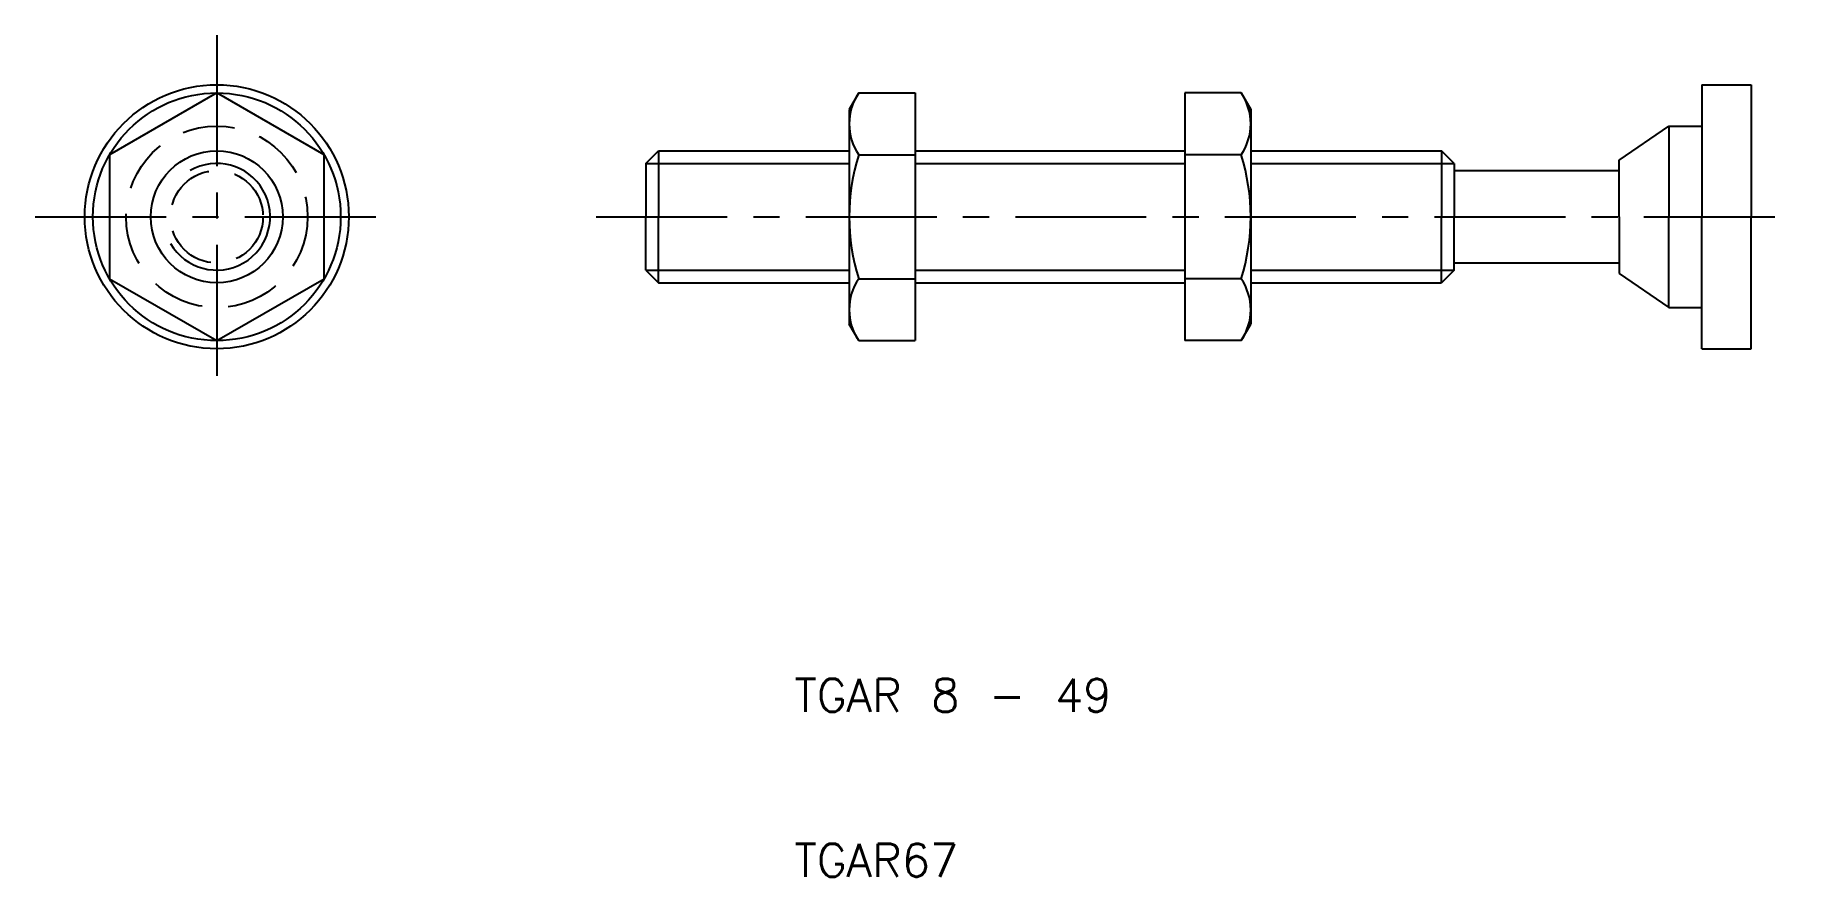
# Model space of a CAD drawing. Extents: x -36 to 71, y 10 to 61.
import ezdxf

# ---------------------------------------------------------------- set-up
doc = ezdxf.new("R2010")
doc.units = 0
doc.header["$LTSCALE"] = 0.25
doc.linetypes.add('CENTER', pattern=[50.8, 31.75, -6.35, 6.35, -6.35])
doc.linetypes.add('DASHED', pattern=[19.05, 12.7, -6.35])
doc.layers.get('0').update_dxf_attribs({"linetype": 'CONTINUOUS'})
doc.layers.add('CENTER', color=1, linetype='CENTER')
doc.styles.get("Standard").update_dxf_attribs({"font": 'txt.shx', "bigfont": 'extfont.shx'})

msp = doc.modelspace()

# ---------------------------------------------------------------- linework, layer by layer
for p, q in [((65, 58), (65, 55.5)), ((65, 58), (68, 58)), ((68, 58), (68, 50)), ((-25, 57.5075), (-31.501686, 53.75375)), ((-18.498314, 53.75375), (-25, 57.5075)), ((13.914333, 57.5075), (13.333333, 56.501178)), ((13.914333, 57.5075), (17.333333, 57.5075)), ((17.333333, 57.5075), (17.333333, 42.4925)), ((33.666667, 57.5075), (33.666667, 42.4925)), ((37.085667, 57.5075), (33.666667, 57.5075)), ((37.085667, 57.5075), (37.666667, 56.501178)), ((13.333333, 56.501178), (13.333333, 43.498822)), ((37.666667, 56.501178), (37.666667, 43.498822)), ((60, 53.4375), (63, 55.5)), ((63, 55.5), (65, 55.5)), ((63, 55.5), (63, 50)), ((65, 55.5), (65, 50)), ((-31.501686, 53.75375), (-31.501686, 46.24625)), ((-18.498314, 46.24625), (-18.498314, 53.75375)), ((1, 53.233), (1.767, 54)), ((1.767, 54), (13.333333, 54)), ((1.767, 54), (1.767, 50)), ((13.914333, 53.75375), (17.333333, 53.75375)), ((17.333333, 54), (33.666667, 54)), ((37.085667, 53.75375), (33.666667, 53.75375)), ((37.666667, 54), (49.233, 54)), ((50, 53.233), (49.233, 54)), ((49.233, 54), (49.233, 50)), ((1, 53.233), (1, 50)), ((50, 53.233), (50, 52.8)), ((50, 52.8), (60, 52.8)), ((50, 52.8), (50, 50)), ((60, 52.8), (60, 53.4375)), ((60, 50), (60, 52.8)), ((1, 46.767), (1, 50)), ((1.767, 46), (1.767, 50)), ((49.233, 46), (49.233, 50)), ((50, 47.2), (50, 50)), ((60, 50), (60, 47.2)), ((63, 44.5), (63, 50)), ((65, 44.5), (65, 50)), ((68, 42), (68, 50)), ((50, 47.2), (60, 47.2)), ((50, 46.767), (50, 47.2)), ((60, 47.2), (60, 46.5625)), ((-31.501686, 46.24625), (-25, 42.4925)), ((-25, 42.4925), (-18.498314, 46.24625)), ((1, 46.767), (1.767, 46)), ((13.914333, 46.24625), (17.333333, 46.24625)), ((37.085667, 46.24625), (33.666667, 46.24625)), ((50, 46.767), (49.233, 46)), ((60, 46.5625), (63, 44.5)), ((1.767, 46), (13.333333, 46)), ((17.333333, 46), (33.666667, 46)), ((37.666667, 46), (49.233, 46)), ((63, 44.5), (65, 44.5)), ((65, 42), (65, 44.5)), ((13.914333, 42.4925), (13.333333, 43.498822)), ((37.085667, 42.4925), (37.666667, 43.498822)), ((13.914333, 42.4925), (17.333333, 42.4925)), ((37.085667, 42.4925), (33.666667, 42.4925)), ((65, 42), (68, 42))]:
    msp.add_line(p, q)
at = {"color": 3}
for p, q in [((1, 53.233), (13.333333, 53.233)), ((17.333333, 53.233), (33.666667, 53.233)), ((37.666667, 53.233), (50, 53.233)), ((1, 46.767), (13.333333, 46.767)), ((17.333333, 46.767), (33.666667, 46.767)), ((37.666667, 46.767), (50, 46.767))]:
    msp.add_line(p, q, dxfattribs=at)
for radius in [8, 7.5075, 4]:
    msp.add_circle((-25, 50), radius)
at = {"color": 3, "linetype": 'DASHED'}
for radius in [5.5, 2.8]:
    msp.add_circle((-25, 50), radius, dxfattribs=at)
for centre, radius, start, end in [((16.655382, 55.630625), 3.322049, 145.599435, 214.400565), ((34.344618, 55.630625), 3.322049, 325.599435, 34.400565), ((25.750029, 50), 12.416695, 162.403315, 197.596685), ((25.249971, 50), 12.416695, 342.403315, 17.596685), ((16.655382, 44.369375), 3.322049, 145.599435, 214.400565), ((34.344618, 44.369375), 3.322049, 325.599435, 34.400565)]:
    msp.add_arc(centre, radius, start, end)
at = {"color": 3}
msp.add_arc((-25, 50), 3.233, 210, 120, dxfattribs=at)
at = {"layer": 'CENTER', "color": 1, "linetype": 'CENTER'}
for p, q in [((-25, 61), (-25, 39)), ((-36, 50), (-14, 50)), ((-2, 50), (71, 50))]:
    msp.add_line(p, q, dxfattribs=at)

# ---------------------------------------------------------------- texts
for s, p in [('TGAR 8 - 49', (10, 20)), ('TGAR67', (10, 10))]:
    msp.add_text(s, height=2).set_placement(p)

doc.saveas('drawing.dxf')
